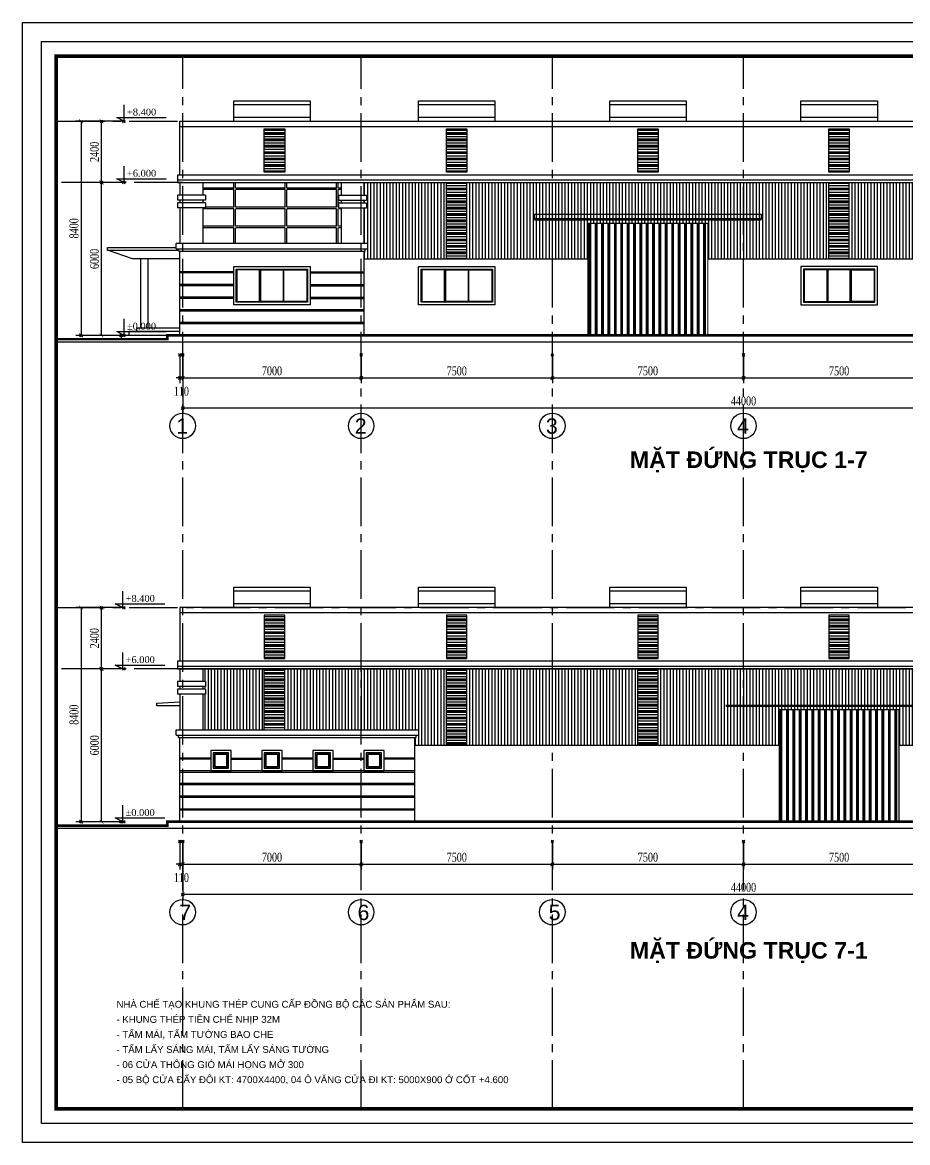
# Model space of a CAD drawing. Extents: x -32628 to 190565, y 82974 to 183560.
# Drawn here: x 35952 to 70679, y 139618 to 183560 of the extents above; entities that cross this region are included whole.
import ezdxf
from ezdxf.enums import TextEntityAlignment as Align

# ---------------------------------------------------------------- set-up
doc = ezdxf.new("R2010")
doc.units = 0
doc.header["$LTSCALE"] = 100
doc.header["$MEASUREMENT"] = 0
doc.header["$PDMODE"] = 35
doc.header["$PDSIZE"] = 50
doc.linetypes.add('CENTER2', pattern=[28.575, 19.05, -3.175, 3.175, -3.175])
doc.layers.get('0').update_dxf_attribs({"linetype": 'CONTINUOUS'})
for name, color, linetype in [('DWGshare.com_BH_DWGshare.com', 137, 'CONTINUOUS'), ('DWGshare.com_CUA_DWGshare.com', 13, 'CONTINUOUS'), ('DWGshare.com_DIM_DWGshare.com', 8, 'CONTINUOUS'), ('DWGshare.com_TEXT_DWGshare.com', 2, 'CONTINUOUS'), ('DWGshare.com_THAY_DWGshare.com', 9, 'CONTINUOUS'), ('DWGshare.com_WALLS_BLINE_DWGshare.com', 251, 'CENTER2'), ('DWGshare.com_WALLS_DWGshare.com', 31, 'CONTINUOUS')]:
    doc.layers.add(name, color=color, linetype=linetype)
doc.layers.add('DWGshare.com_DEFPOINTS_DWGshare.com', color=7, linetype='CONTINUOUS', plot=False)
doc.styles.add('1', font='vntimeh.shx', dxfattribs={"width": 0.75})
doc.styles.add('VHARIAL', font='')
doc.styles.add('VHAVANB', font='')
doc.styles.get('VHARIAL').set_extended_font_data('.VnArialH')
doc.styles.get('VHAVANB').set_extended_font_data('.VnArialH', bold=True)
doc.dimstyles.new('D2-100', dxfattribs={"dimtxt": 350, "dimasz": 150, "dimexe": 200, "dimexo": 0, "dimgap": 100, "dimtad": 1, "dimdec": 0, "dimzin": 0, "dimdsep": 46, "dimtxsty": '1', "dimblk1": 'ARCHTICK', "dimblk2": 'ARCHTICK', "dimsah": 1, "dimcen": 0.09, "dimclrd": 256, "dimclre": 256, "dimclrt": 2, "dimadec": 0, "dimazin": 0, "dimtfac": 1, "dimtdec": 0, "dimtmove": 2, "dimatfit": 3, "dimldrblk": 'ARCHTICK', "dimfxl": 1, "dimtolj": 1, "dimtzin": 0, "dimarcsym": 0})

# ---------------------------------------------------------------- blocks, each defined once
blk = doc.blocks.new('_ARCHTICK')
at = {"color": 0, "linetype": 'ByBlock', "const_width": 0.15}
blk.add_lwpolyline([(-0.5, -0.5), (0.5, 0.5)], dxfattribs=at)
blk = doc.blocks.new('*D18')
at = {"linetype": 'ByBlock', "transparency": 16777216}
for p, q in [((178624, 120080), (177547, 120080)), ((177747, 114080), (177747, 120080)), ((178624, 114080), (177547, 114080))]:
    blk.add_line(p, q, dxfattribs=at)
at = {"layer": 'DWGshare.com_DEFPOINTS_DWGshare.com', "color": 0, "linetype": 'ByBlock', "transparency": 16777216}
for p in [(177747, 120080), (178624, 120080), (178624, 114080)]:
    blk.add_point(p, dxfattribs=at)
at = {"linetype": 'ByBlock', "transparency": 16777216, "xscale": 150, "yscale": 150, "zscale": 150}
for p, rotation in [((177747, 120080), 90), ((177747, 114080), 270)]:
    blk.add_blockref('_ARCHTICK', p, dxfattribs=dict(at, rotation=rotation))
at = {"color": 2, "linetype": 'ByBlock', "transparency": 16777216, "insert": (177472, 117080), "char_height": 350, "attachment_point": 5, "rotation": 90, "style": '1'}
blk.add_mtext('\\A1;6000', dxfattribs=at)
blk = doc.blocks.new('*D19')
at = {"linetype": 'ByBlock', "transparency": 16777216}
for p, q in [((39933, 179682), (38856, 179682)), ((39056, 177282), (39056, 179682)), ((39933, 177282), (38856, 177282))]:
    blk.add_line(p, q, dxfattribs=at)
at = {"layer": 'DWGshare.com_DEFPOINTS_DWGshare.com', "color": 0, "linetype": 'ByBlock', "transparency": 16777216}
for p in [(39056, 179682), (39933, 179682), (39933, 177282)]:
    blk.add_point(p, dxfattribs=at)
at = {"linetype": 'ByBlock', "transparency": 16777216, "xscale": 150, "yscale": 150, "zscale": 150}
for p, rotation in [((39056, 179682), 90), ((39056, 177282), 270)]:
    blk.add_blockref('_ARCHTICK', p, dxfattribs=dict(at, rotation=rotation))
at = {"color": 2, "linetype": 'ByBlock', "transparency": 16777216, "insert": (38781, 178482), "char_height": 350, "attachment_point": 5, "rotation": 90, "style": '1'}
blk.add_mtext('\\A1;2400', dxfattribs=at)
blk = doc.blocks.new('*D20')
at = {"linetype": 'ByBlock', "transparency": 16777216}
for p, q in [((39933, 179682), (38051, 179682)), ((38251, 179682), (38251, 171282)), ((39819, 171282), (38051, 171282))]:
    blk.add_line(p, q, dxfattribs=at)
at = {"layer": 'DWGshare.com_DEFPOINTS_DWGshare.com', "color": 0, "linetype": 'ByBlock', "transparency": 16777216}
for p in [(39933, 179682), (38251, 171282), (39819, 171282)]:
    blk.add_point(p, dxfattribs=at)
at = {"linetype": 'ByBlock', "transparency": 16777216, "xscale": 150, "yscale": 150, "zscale": 150}
for p, rotation in [((38251, 179682), 90), ((38251, 171282), 270)]:
    blk.add_blockref('_ARCHTICK', p, dxfattribs=dict(at, rotation=rotation))
at = {"color": 2, "linetype": 'ByBlock', "transparency": 16777216, "insert": (37976, 175482), "char_height": 350, "attachment_point": 5, "rotation": 90, "style": '1'}
blk.add_mtext('\\A1;8400', dxfattribs=at)
blk = doc.blocks.new('*D21')
at = {"linetype": 'ByBlock', "transparency": 16777216}
for p, q in [((178624, 101001), (177547, 101001)), ((177747, 95001), (177747, 101001)), ((178624, 95001), (177547, 95001))]:
    blk.add_line(p, q, dxfattribs=at)
at = {"layer": 'DWGshare.com_DEFPOINTS_DWGshare.com', "color": 0, "linetype": 'ByBlock', "transparency": 16777216}
for p in [(177747, 101001), (178624, 101001), (178624, 95001)]:
    blk.add_point(p, dxfattribs=at)
at = {"linetype": 'ByBlock', "transparency": 16777216, "xscale": 150, "yscale": 150, "zscale": 150}
for p, rotation in [((177747, 101001), 90), ((177747, 95001), 270)]:
    blk.add_blockref('_ARCHTICK', p, dxfattribs=dict(at, rotation=rotation))
at = {"color": 2, "linetype": 'ByBlock', "transparency": 16777216, "insert": (177472, 98001), "char_height": 350, "attachment_point": 5, "rotation": 90, "style": '1'}
blk.add_mtext('\\A1;6000', dxfattribs=at)
blk = doc.blocks.new('*D23')
at = {"linetype": 'ByBlock', "transparency": 16777216}
for p, q in [((41293, 160604), (39411, 160604)), ((39611, 160604), (39611, 152204)), ((41179, 152204), (39411, 152204))]:
    blk.add_line(p, q, dxfattribs=at)
at = {"layer": 'DWGshare.com_DEFPOINTS_DWGshare.com', "color": 0, "linetype": 'ByBlock', "transparency": 16777216}
for p in [(41293, 160604), (39611, 152204), (41179, 152204)]:
    blk.add_point(p, dxfattribs=at)
at = {"linetype": 'ByBlock', "transparency": 16777216, "xscale": 150, "yscale": 150, "zscale": 150}
for p, rotation in [((39611, 160604), 90), ((39611, 152204), 270)]:
    blk.add_blockref('_ARCHTICK', p, dxfattribs=dict(at, rotation=rotation))
at = {"color": 2, "linetype": 'ByBlock', "transparency": 16777216, "insert": (39336, 156404), "char_height": 350, "attachment_point": 5, "rotation": 90, "style": '1'}
blk.add_mtext('\\A1;8400', dxfattribs=at)
blk = doc.blocks.new('*D22')
at = {"linetype": 'ByBlock', "transparency": 16777216}
for p, q in [((39934, 160604), (38856, 160604)), ((39056, 158204), (39056, 160604)), ((39934, 158204), (38856, 158204))]:
    blk.add_line(p, q, dxfattribs=at)
at = {"layer": 'DWGshare.com_DEFPOINTS_DWGshare.com', "color": 0, "linetype": 'ByBlock', "transparency": 16777216}
for p in [(39056, 160604), (39934, 160604), (39934, 158204)]:
    blk.add_point(p, dxfattribs=at)
at = {"linetype": 'ByBlock', "transparency": 16777216, "xscale": 150, "yscale": 150, "zscale": 150}
for p, rotation in [((39056, 160604), 90), ((39056, 158204), 270)]:
    blk.add_blockref('_ARCHTICK', p, dxfattribs=dict(at, rotation=rotation))
at = {"color": 2, "linetype": 'ByBlock', "transparency": 16777216, "insert": (38781, 159404), "char_height": 350, "attachment_point": 5, "rotation": 90, "style": '1'}
blk.add_mtext('\\A1;2400', dxfattribs=at)
blk = doc.blocks.new('*D24')
at = {"linetype": 'ByBlock', "transparency": 16777216}
for p, q in [((179574, 113315), (179574, 112212)), ((186574, 113315), (186574, 112212)), ((179574, 112412), (186574, 112412))]:
    blk.add_line(p, q, dxfattribs=at)
at = {"layer": 'DWGshare.com_DEFPOINTS_DWGshare.com', "color": 0, "linetype": 'ByBlock', "transparency": 16777216}
for p in [(179574, 113315), (186574, 113315), (186574, 112412)]:
    blk.add_point(p, dxfattribs=at)
at = {"linetype": 'ByBlock', "transparency": 16777216, "xscale": 150, "yscale": 150, "zscale": 150, "rotation": 180}
blk.add_blockref('_ARCHTICK', (179574, 112412), dxfattribs=at)
at = {"linetype": 'ByBlock', "transparency": 16777216, "xscale": 150, "yscale": 150, "zscale": 150}
blk.add_blockref('_ARCHTICK', (186574, 112412), dxfattribs=at)
at = {"color": 2, "linetype": 'ByBlock', "transparency": 16777216, "insert": (183074, 112687), "char_height": 350, "attachment_point": 5, "style": '1'}
blk.add_mtext('\\A1;7000', dxfattribs=at)
blk = doc.blocks.new('*D25')
at = {"linetype": 'ByBlock', "transparency": 16777216}
for p, q in [((49242, 170517), (49242, 169414)), ((56742, 170517), (56742, 169414)), ((49242, 169614), (56742, 169614))]:
    blk.add_line(p, q, dxfattribs=at)
at = {"layer": 'DWGshare.com_DEFPOINTS_DWGshare.com', "color": 0, "linetype": 'ByBlock', "transparency": 16777216}
for p in [(49242, 170517), (56742, 170517), (56742, 169614)]:
    blk.add_point(p, dxfattribs=at)
at = {"linetype": 'ByBlock', "transparency": 16777216, "xscale": 150, "yscale": 150, "zscale": 150, "rotation": 180}
blk.add_blockref('_ARCHTICK', (49242, 169614), dxfattribs=at)
at = {"linetype": 'ByBlock', "transparency": 16777216, "xscale": 150, "yscale": 150, "zscale": 150}
blk.add_blockref('_ARCHTICK', (56742, 169614), dxfattribs=at)
at = {"color": 2, "linetype": 'ByBlock', "transparency": 16777216, "insert": (52992, 169889), "char_height": 350, "attachment_point": 5, "style": '1'}
blk.add_mtext('\\A1;7500', dxfattribs=at)
blk = doc.blocks.new('*D26')
at = {"linetype": 'ByBlock', "transparency": 16777216}
for p, q in [((56742, 170517), (56742, 169414)), ((64242, 170517), (64242, 169414)), ((56742, 169614), (64242, 169614))]:
    blk.add_line(p, q, dxfattribs=at)
at = {"layer": 'DWGshare.com_DEFPOINTS_DWGshare.com', "color": 0, "linetype": 'ByBlock', "transparency": 16777216}
for p in [(56742, 170517), (64242, 170517), (64242, 169614)]:
    blk.add_point(p, dxfattribs=at)
at = {"linetype": 'ByBlock', "transparency": 16777216, "xscale": 150, "yscale": 150, "zscale": 150, "rotation": 180}
blk.add_blockref('_ARCHTICK', (56742, 169614), dxfattribs=at)
at = {"linetype": 'ByBlock', "transparency": 16777216, "xscale": 150, "yscale": 150, "zscale": 150}
blk.add_blockref('_ARCHTICK', (64242, 169614), dxfattribs=at)
at = {"color": 2, "linetype": 'ByBlock', "transparency": 16777216, "insert": (60492, 169889), "char_height": 350, "attachment_point": 5, "style": '1'}
blk.add_mtext('\\A1;7500', dxfattribs=at)
blk = doc.blocks.new('*D27')
at = {"linetype": 'ByBlock', "transparency": 16777216}
for p, q in [((64242, 170517), (64242, 169414)), ((71742, 170517), (71742, 169414)), ((64242, 169614), (71742, 169614))]:
    blk.add_line(p, q, dxfattribs=at)
at = {"layer": 'DWGshare.com_DEFPOINTS_DWGshare.com', "color": 0, "linetype": 'ByBlock', "transparency": 16777216}
for p in [(64242, 170517), (71742, 170517), (71742, 169614)]:
    blk.add_point(p, dxfattribs=at)
at = {"linetype": 'ByBlock', "transparency": 16777216, "xscale": 150, "yscale": 150, "zscale": 150, "rotation": 180}
blk.add_blockref('_ARCHTICK', (64242, 169614), dxfattribs=at)
at = {"linetype": 'ByBlock', "transparency": 16777216, "xscale": 150, "yscale": 150, "zscale": 150}
blk.add_blockref('_ARCHTICK', (71742, 169614), dxfattribs=at)
at = {"color": 2, "linetype": 'ByBlock', "transparency": 16777216, "insert": (67992, 169889), "char_height": 350, "attachment_point": 5, "style": '1'}
blk.add_mtext('\\A1;7500', dxfattribs=at)
blk = doc.blocks.new('*D30')
at = {"linetype": 'ByBlock', "transparency": 16777216}
for p, q in [((42242, 151438), (42242, 150335)), ((49242, 151438), (49242, 150335)), ((42242, 150535), (49242, 150535))]:
    blk.add_line(p, q, dxfattribs=at)
at = {"layer": 'DWGshare.com_DEFPOINTS_DWGshare.com', "color": 0, "linetype": 'ByBlock', "transparency": 16777216}
for p in [(42242, 151438), (49242, 151438), (49242, 150535)]:
    blk.add_point(p, dxfattribs=at)
at = {"linetype": 'ByBlock', "transparency": 16777216, "xscale": 150, "yscale": 150, "zscale": 150, "rotation": 180}
blk.add_blockref('_ARCHTICK', (42242, 150535), dxfattribs=at)
at = {"linetype": 'ByBlock', "transparency": 16777216, "xscale": 150, "yscale": 150, "zscale": 150}
blk.add_blockref('_ARCHTICK', (49242, 150535), dxfattribs=at)
at = {"color": 2, "linetype": 'ByBlock', "transparency": 16777216, "insert": (45742, 150810), "char_height": 350, "attachment_point": 5, "style": '1'}
blk.add_mtext('\\A1;7000', dxfattribs=at)
blk = doc.blocks.new('*D31')
at = {"linetype": 'ByBlock', "transparency": 16777216}
for p, q in [((49242, 151438), (49242, 150335)), ((56742, 151438), (56742, 150335)), ((49242, 150535), (56742, 150535))]:
    blk.add_line(p, q, dxfattribs=at)
at = {"layer": 'DWGshare.com_DEFPOINTS_DWGshare.com', "color": 0, "linetype": 'ByBlock', "transparency": 16777216}
for p in [(49242, 151438), (56742, 151438), (56742, 150535)]:
    blk.add_point(p, dxfattribs=at)
at = {"linetype": 'ByBlock', "transparency": 16777216, "xscale": 150, "yscale": 150, "zscale": 150, "rotation": 180}
blk.add_blockref('_ARCHTICK', (49242, 150535), dxfattribs=at)
at = {"linetype": 'ByBlock', "transparency": 16777216, "xscale": 150, "yscale": 150, "zscale": 150}
blk.add_blockref('_ARCHTICK', (56742, 150535), dxfattribs=at)
at = {"color": 2, "linetype": 'ByBlock', "transparency": 16777216, "insert": (52992, 150810), "char_height": 350, "attachment_point": 5, "style": '1'}
blk.add_mtext('\\A1;7500', dxfattribs=at)
blk = doc.blocks.new('*D32')
at = {"linetype": 'ByBlock', "transparency": 16777216}
for p, q in [((56742, 151438), (56742, 150335)), ((64242, 151438), (64242, 150335)), ((56742, 150535), (64242, 150535))]:
    blk.add_line(p, q, dxfattribs=at)
at = {"layer": 'DWGshare.com_DEFPOINTS_DWGshare.com', "color": 0, "linetype": 'ByBlock', "transparency": 16777216}
for p in [(56742, 151438), (64242, 151438), (64242, 150535)]:
    blk.add_point(p, dxfattribs=at)
at = {"linetype": 'ByBlock', "transparency": 16777216, "xscale": 150, "yscale": 150, "zscale": 150, "rotation": 180}
blk.add_blockref('_ARCHTICK', (56742, 150535), dxfattribs=at)
at = {"linetype": 'ByBlock', "transparency": 16777216, "xscale": 150, "yscale": 150, "zscale": 150}
blk.add_blockref('_ARCHTICK', (64242, 150535), dxfattribs=at)
at = {"color": 2, "linetype": 'ByBlock', "transparency": 16777216, "insert": (60492, 150810), "char_height": 350, "attachment_point": 5, "style": '1'}
blk.add_mtext('\\A1;7500', dxfattribs=at)
blk = doc.blocks.new('*D33')
at = {"linetype": 'ByBlock', "transparency": 16777216}
for p, q in [((64242, 151438), (64242, 150335)), ((71742, 151438), (71742, 150335)), ((64242, 150535), (71742, 150535))]:
    blk.add_line(p, q, dxfattribs=at)
at = {"layer": 'DWGshare.com_DEFPOINTS_DWGshare.com', "color": 0, "linetype": 'ByBlock', "transparency": 16777216}
for p in [(64242, 151438), (71742, 151438), (71742, 150535)]:
    blk.add_point(p, dxfattribs=at)
at = {"linetype": 'ByBlock', "transparency": 16777216, "xscale": 150, "yscale": 150, "zscale": 150, "rotation": 180}
blk.add_blockref('_ARCHTICK', (64242, 150535), dxfattribs=at)
at = {"linetype": 'ByBlock', "transparency": 16777216, "xscale": 150, "yscale": 150, "zscale": 150}
blk.add_blockref('_ARCHTICK', (71742, 150535), dxfattribs=at)
at = {"color": 2, "linetype": 'ByBlock', "transparency": 16777216, "insert": (67992, 150810), "char_height": 350, "attachment_point": 5, "style": '1'}
blk.add_mtext('\\A1;7500', dxfattribs=at)
blk = doc.blocks.new('*D153')
at = {"linetype": 'ByBlock', "transparency": 16777216}
for p, q in [((42242, 170517), (42242, 168234)), ((86242, 170517), (86242, 168234)), ((86242, 168434), (42242, 168434))]:
    blk.add_line(p, q, dxfattribs=at)
at = {"layer": 'DWGshare.com_DEFPOINTS_DWGshare.com', "color": 0, "linetype": 'ByBlock', "transparency": 16777216}
for p in [(42242, 170517), (86242, 170517), (42242, 168434)]:
    blk.add_point(p, dxfattribs=at)
at = {"linetype": 'ByBlock', "transparency": 16777216, "xscale": 150, "yscale": 150, "zscale": 150, "rotation": 180}
blk.add_blockref('_ARCHTICK', (42242, 168434), dxfattribs=at)
at = {"linetype": 'ByBlock', "transparency": 16777216, "xscale": 150, "yscale": 150, "zscale": 150}
blk.add_blockref('_ARCHTICK', (86242, 168434), dxfattribs=at)
at = {"color": 2, "linetype": 'ByBlock', "transparency": 16777216, "insert": (64242, 168709), "char_height": 350, "attachment_point": 5, "style": '1'}
blk.add_mtext('\\A1;44000', dxfattribs=at)
blk = doc.blocks.new('*D154')
at = {"linetype": 'ByBlock', "transparency": 16777216}
for p, q in [((42242, 151438), (42242, 149155)), ((86242, 151438), (86242, 149155)), ((86242, 149355), (42242, 149355))]:
    blk.add_line(p, q, dxfattribs=at)
at = {"layer": 'DWGshare.com_DEFPOINTS_DWGshare.com', "color": 0, "linetype": 'ByBlock', "transparency": 16777216}
for p in [(42242, 151438), (86242, 151438), (42242, 149355)]:
    blk.add_point(p, dxfattribs=at)
at = {"linetype": 'ByBlock', "transparency": 16777216, "xscale": 150, "yscale": 150, "zscale": 150, "rotation": 180}
blk.add_blockref('_ARCHTICK', (42242, 149355), dxfattribs=at)
at = {"linetype": 'ByBlock', "transparency": 16777216, "xscale": 150, "yscale": 150, "zscale": 150}
blk.add_blockref('_ARCHTICK', (86242, 149355), dxfattribs=at)
at = {"color": 2, "linetype": 'ByBlock', "transparency": 16777216, "insert": (64242, 149630), "char_height": 350, "attachment_point": 5, "style": '1'}
blk.add_mtext('\\A1;44000', dxfattribs=at)
blk = doc.blocks.new('*D156')
at = {"linetype": 'ByBlock', "transparency": 16777216}
for p, q in [((42132, 151438), (42132, 150335)), ((42242, 151438), (42242, 150335)), ((42132, 150535), (41982, 150535)), ((42242, 150535), (42132, 150535)), ((42242, 150535), (42132, 150535)), ((42242, 150535), (42392, 150535))]:
    blk.add_line(p, q, dxfattribs=at)
at = {"layer": 'DWGshare.com_DEFPOINTS_DWGshare.com', "color": 0, "linetype": 'ByBlock', "transparency": 16777216}
for p in [(42132, 151438), (42242, 151438), (42132, 150535)]:
    blk.add_point(p, dxfattribs=at)
at = {"linetype": 'ByBlock', "transparency": 16777216, "xscale": 150, "yscale": 150, "zscale": 150}
blk.add_blockref('_ARCHTICK', (42132, 150535), dxfattribs=at)
at = {"linetype": 'ByBlock', "transparency": 16777216, "xscale": 150, "yscale": 150, "zscale": 150, "rotation": 180}
blk.add_blockref('_ARCHTICK', (42242, 150535), dxfattribs=at)
at = {"color": 2, "linetype": 'ByBlock', "transparency": 16777216, "insert": (42187, 150010), "char_height": 350, "attachment_point": 5, "style": '1'}
blk.add_mtext('\\A1;110', dxfattribs=at)
blk = doc.blocks.new('*D155')
at = {"linetype": 'ByBlock', "transparency": 16777216}
for p, q in [((42132, 170517), (42132, 169414)), ((42242, 170517), (42242, 169414)), ((42132, 169614), (41982, 169614)), ((42242, 169614), (42132, 169614)), ((42242, 169614), (42132, 169614)), ((42242, 169614), (42392, 169614))]:
    blk.add_line(p, q, dxfattribs=at)
at = {"layer": 'DWGshare.com_DEFPOINTS_DWGshare.com', "color": 0, "linetype": 'ByBlock', "transparency": 16777216}
for p in [(42132, 170517), (42242, 170517), (42132, 169614)]:
    blk.add_point(p, dxfattribs=at)
at = {"linetype": 'ByBlock', "transparency": 16777216, "xscale": 150, "yscale": 150, "zscale": 150}
blk.add_blockref('_ARCHTICK', (42132, 169614), dxfattribs=at)
at = {"linetype": 'ByBlock', "transparency": 16777216, "xscale": 150, "yscale": 150, "zscale": 150, "rotation": 180}
blk.add_blockref('_ARCHTICK', (42242, 169614), dxfattribs=at)
at = {"color": 2, "linetype": 'ByBlock', "transparency": 16777216, "insert": (42187, 169089), "char_height": 350, "attachment_point": 5, "style": '1'}
blk.add_mtext('\\A1;110', dxfattribs=at)

msp = doc.modelspace()

# ---------------------------------------------------------------- hatches: boundary and pattern name
at = {"layer": 'DWGshare.com_BH_DWGshare.com'}
h = msp.add_hatch(dxfattribs=at)
h.set_pattern_fill('PLASTI,_O', color=256, scale=1000)
h.set_pattern_definition([(360, (20183.18, 38675.88), (6e-14, 250), []), (360, (20183.18, 38707.13), (6e-14, 250), []), (360, (20183.18, 38738.38), (6e-14, 250), []), (360, (20183.18, 38832.13), (6e-14, 250), [])])
h.paths.add_polyline_path([(45441.7, 177682.4), (46241.7, 177682.4), (46241.7, 179382.4), (45441.7, 179382.4)])
h = msp.add_hatch(dxfattribs=at)
h.set_pattern_fill('PLASTI,_O', color=256, scale=1000)
h.set_pattern_definition([(360, (27333.18, 38675.88), (6e-14, 250), []), (360, (27333.18, 38707.13), (6e-14, 250), []), (360, (27333.18, 38738.38), (6e-14, 250), []), (360, (27333.18, 38832.13), (6e-14, 250), [])])
h.paths.add_polyline_path([(52591.7, 177682.4), (53391.7, 177682.4), (53391.7, 179382.4), (52591.7, 179382.4)])
h = msp.add_hatch(dxfattribs=at)
h.set_pattern_fill('PLASTI,_O', color=256, scale=1000)
h.set_pattern_definition([(360, (34833.18, 38675.88), (6e-14, 250), []), (360, (34833.18, 38707.13), (6e-14, 250), []), (360, (34833.18, 38738.38), (6e-14, 250), []), (360, (34833.18, 38832.13), (6e-14, 250), [])])
h.paths.add_polyline_path([(60091.7, 177682.4), (60891.7, 177682.4), (60891.7, 179382.4), (60091.7, 179382.4)])
h = msp.add_hatch(dxfattribs=at)
h.set_pattern_fill('PLASTI,_O', color=256, scale=1000)
h.set_pattern_definition([(360, (42333.18, 38675.88), (6e-14, 250), []), (360, (42333.18, 38707.13), (6e-14, 250), []), (360, (42333.18, 38738.38), (6e-14, 250), []), (360, (42333.18, 38832.13), (6e-14, 250), [])])
h.paths.add_polyline_path([(67591.7, 177682.4), (68391.7, 177682.4), (68391.7, 179382.4), (67591.7, 179382.4)])
h = msp.add_hatch(dxfattribs=at)
h.set_pattern_fill('BRICK20,_O', color=256, scale=250)
h.set_pattern_definition([(180, (1951.7, 62.5), (-9e-14, -750), [1937.5, -76.7175]), (90, (1951.7, 62.5), (-2014.217, 1e-13), [687.5, -62.5]), (90, (2014.2, 62.5), (-2014.217, 1e-13), [687.5, -62.5]), (180, (1951.7, 0), (-9e-14, -750), [1937.5, -76.7175])])
h.paths.add_polyline_path([(43031.7, 177282.4), (43031.7, 176782.4), (43131.7, 176782.4), (43131.7, 176582.4), (43031.7, 176582.4), (43031.7, 176482.4), (43131.7, 176482.4), (43131.7, 176282.4), (43031.7, 176282.4), (43031.7, 174882.4), (48451.7, 174882.4), (48451.7, 176282.4), (48351.7, 176282.4), (48351.7, 176482.4), (48451.7, 176482.4), (48451.7, 176582.4), (48351.7, 176582.4), (48351.7, 176782.4), (48451.7, 176782.4), (48451.7, 177282.4)])
h = msp.add_hatch(dxfattribs=at)
h.set_pattern_fill('LINE', color=256, scale=1000, angle=90, style=0)
h.paths.add_polyline_path([(85351.7, 176782.4), (85451.7, 176782.4), (85451.7, 177282.4), (83041.7, 177282.4), (83041.7, 174882.4), (85451.7, 174882.4), (85451.7, 176282.4), (85351.7, 176282.4), (85351.7, 176482.4), (85451.7, 176482.4), (85451.7, 176582.4), (85351.7, 176582.4)])
h.paths.add_polyline_path([(82241.7, 177282.4), (68391.7, 177282.4), (68391.7, 174282.4), (73141.7, 174282.4), (73141.7, 175682.4), (77841.7, 175682.4), (77841.7, 174282.4), (80491.7, 174282.4), (80491.7, 174582.4), (80441.7, 174582.4), (80441.7, 174682.4), (80341.7, 174682.4), (80341.7, 174882.4), (82241.7, 174882.4)])
h.paths.add_polyline_path([(67591.7, 177282.4), (53391.7, 177282.4), (53391.7, 174282.4), (58141.7, 174282.4), (58141.7, 175682.4), (62841.7, 175682.4), (62841.7, 174282.4), (67591.7, 174282.4)])
h.paths.add_polyline_path([(52591.7, 177282.4), (49351.7, 177282.4), (49351.7, 176782.4), (49451.7, 176782.4), (49451.7, 176582.4), (49351.7, 176582.4), (49351.7, 176482.4), (49451.7, 176482.4), (49451.7, 176282.4), (49351.7, 176282.4), (49351.7, 174882.4), (49501.7, 174882.4), (49501.7, 174682.4), (49401.7, 174682.4), (49401.7, 174582.4), (49351.7, 174582.4), (49351.7, 174282.4), (52591.7, 174282.4)])
h = msp.add_hatch(dxfattribs=at)
h.set_pattern_fill('PLASTI,_O', color=256, scale=1000)
h.set_pattern_definition([(0, (0, 0), (6e-14, 250), []), (0, (7e-15, 31.25), (6e-14, 250), []), (0, (1e-14, 62.5), (6e-14, 250), []), (0, (3e-14, 156.25), (6e-14, 250), [])])
h.paths.add_polyline_path([(53391.7, 177282.4), (52591.7, 177282.4), (52591.7, 174282.4), (53391.7, 174282.4)])
h.paths.add_polyline_path([(68391.7, 177282.4), (67591.7, 177282.4), (67591.7, 174282.4), (68391.7, 174282.4)])
h.paths.add_polyline_path([(83041.7, 177282.4), (82241.7, 177282.4), (82241.7, 174882.4), (83041.7, 174882.4)])
h = msp.add_hatch(dxfattribs=at)
h.set_pattern_fill('PLAST,_O', color=256, scale=1000, angle=90)
h.set_pattern_definition([(90, (-7500, 19078.75), (-250, 2e-14), []), (90, (-7531.25, 19078.75), (-250, 2e-14), []), (90, (-7562.5, 19078.75), (-250, 2e-14), [])])
h.paths.add_polyline_path([(62841.7, 175682.4), (60491.7, 175682.4), (60491.7, 171282.4), (62841.7, 171282.4)])
h.paths.add_polyline_path([(60491.7, 175682.4), (58141.7, 175682.4), (58141.7, 171282.4), (60491.7, 171282.4)])
h = msp.add_hatch(dxfattribs=at)
h.set_pattern_fill('PLASTI,_O', color=256, scale=1000, angle=-180)
h.set_pattern_definition([(180, (71500.15, 19597.13), (0, 250), []), (180, (71500.15, 19628.38), (0, 250), []), (180, (71500.15, 19659.63), (0, 250), []), (180, (71500.15, 19753.38), (0, 250), [])])
h.paths.add_polyline_path([(46241.7, 160303.6), (45441.7, 160303.6), (45441.7, 158603.6), (46241.7, 158603.6)])
h = msp.add_hatch(dxfattribs=at)
h.set_pattern_fill('PLASTI,_O', color=256, scale=1000, angle=-180)
h.set_pattern_definition([(180, (78650.15, 19597.13), (0, 250), []), (180, (78650.15, 19628.38), (0, 250), []), (180, (78650.15, 19659.63), (0, 250), []), (180, (78650.15, 19753.38), (0, 250), [])])
h.paths.add_polyline_path([(53391.7, 160303.6), (52591.7, 160303.6), (52591.7, 158603.6), (53391.7, 158603.6)])
h = msp.add_hatch(dxfattribs=at)
h.set_pattern_fill('PLASTI,_O', color=256, scale=1000, angle=-180)
h.set_pattern_definition([(180, (86150.15, 19597.13), (0, 250), []), (180, (86150.15, 19628.38), (0, 250), []), (180, (86150.15, 19659.63), (0, 250), []), (180, (86150.15, 19753.38), (0, 250), [])])
h.paths.add_polyline_path([(60891.7, 160303.6), (60091.7, 160303.6), (60091.7, 158603.6), (60891.7, 158603.6)])
h = msp.add_hatch(dxfattribs=at)
h.set_pattern_fill('PLASTI,_O', color=256, scale=1000, angle=-180)
h.set_pattern_definition([(180, (93650.15, 19597.13), (0, 250), []), (180, (93650.15, 19628.38), (0, 250), []), (180, (93650.15, 19659.63), (0, 250), []), (180, (93650.15, 19753.38), (0, 250), [])])
h.paths.add_polyline_path([(68391.7, 160303.6), (67591.7, 160303.6), (67591.7, 158603.6), (68391.7, 158603.6)])
h = msp.add_hatch(dxfattribs=at)
h.set_pattern_fill('LINE', color=256, scale=1000, angle=90, style=0)
h.paths.add_polyline_path([(45441.7, 158203.6), (43031.7, 158203.6), (43031.7, 157703.6), (43131.7, 157703.6), (43131.7, 157503.6), (43031.7, 157503.6), (43031.7, 157403.6), (43131.7, 157403.6), (43131.7, 157203.6), (43031.7, 157203.6), (43031.7, 155803.6), (45441.7, 155803.6)])
h.paths.add_polyline_path([(52591.7, 158203.6), (46241.7, 158203.6), (46241.7, 155803.6), (51501.7, 155803.6), (51501.7, 155603.6), (51401.7, 155603.6), (51401.7, 155503.6), (51351.7, 155503.6), (51351.7, 155203.6), (52591.7, 155203.6)])
h.paths.add_polyline_path([(60091.7, 158203.6), (53391.7, 158203.6), (53391.7, 155203.6), (60091.7, 155203.6)])
h.paths.add_polyline_path([(75091.7, 158203.6), (60891.7, 158203.6), (60891.7, 155203.6), (65641.7, 155203.6), (65641.7, 156603.6), (70341.7, 156603.6), (70341.7, 155203.6), (75091.7, 155203.6)])
h.paths.add_polyline_path([(79131.7, 157203.6), (79031.7, 157203.6), (79031.7, 157403.6), (79131.7, 157403.6), (79131.7, 157503.6), (79031.7, 157503.6), (79031.7, 157703.6), (79131.7, 157703.6), (79131.7, 158203.6), (75891.7, 158203.6), (75891.7, 155203.6), (79131.7, 155203.6), (79131.7, 155503.6), (79081.7, 155503.6), (79081.7, 155603.6), (78981.7, 155603.6), (78981.7, 155803.6), (79131.7, 155803.6)])
h = msp.add_hatch(dxfattribs=at)
h.set_pattern_fill('PLASTI', color=256, scale=1000, style=0)
h.paths.add_polyline_path([(46241.7, 158203.6), (45441.7, 158203.6), (45441.7, 155803.6), (46241.7, 155803.6)])
h.paths.add_polyline_path([(53391.7, 158203.6), (52591.7, 158203.6), (52591.7, 155203.6), (53391.7, 155203.6)])
h.paths.add_polyline_path([(60891.7, 158203.6), (60091.7, 158203.6), (60091.7, 155203.6), (60891.7, 155203.6)])
h.paths.add_polyline_path([(75891.7, 158203.6), (75091.7, 158203.6), (75091.7, 155203.6), (75891.7, 155203.6)])
h = msp.add_hatch(dxfattribs=at)
h.set_pattern_fill('PLAST,_O', color=256, scale=1000, angle=90)
h.set_pattern_definition([(90, (0, 0), (-250, 2e-14), []), (90, (-31.25, 2e-15), (-250, 2e-14), []), (90, (-62.5, 4e-15), (-250, 2e-14), [])])
h.paths.add_polyline_path([(70341.7, 156603.6), (67991.7, 156603.6), (67991.7, 152203.6), (70341.7, 152203.6)])
h.paths.add_polyline_path([(67991.7, 156603.6), (65641.7, 156603.6), (65641.7, 152203.6), (67991.7, 152203.6)])

# ---------------------------------------------------------------- linework, layer by layer
for p, q in [((44241.7, 173782.4), (42131.7, 173782.4)), ((44241.7, 173732.4), (42131.7, 173732.4)), ((45283.3, 172582.4), (45283.3, 173882.4)), ((46187.5, 173850.9), (46187.5, 173875.9)), ((47241.7, 173782.4), (49351.7, 173782.4)), ((47241.7, 173732.4), (49351.7, 173732.4)), ((52533.3, 172582.4), (52533.3, 173882.4)), ((53437.5, 173850.9), (53437.5, 173875.9)), ((67545.8, 173850.9), (67545.8, 173875.9)), ((68450, 172582.4), (68450, 173882.4)), ((44241.7, 173282.4), (42131.7, 173282.4)), ((44241.7, 173232.4), (42131.7, 173232.4)), ((47241.7, 173282.4), (49351.7, 173282.4)), ((47241.7, 173232.4), (49351.7, 173232.4)), ((44241.7, 172782.4), (42131.7, 172782.4)), ((44241.7, 172732.4), (42131.7, 172732.4)), ((47241.7, 172782.4), (49351.7, 172782.4)), ((47241.7, 172732.4), (49351.7, 172732.4)), ((49351.7, 172282.4), (42131.7, 172282.4)), ((46187.5, 172600.9), (46187.5, 172575.9)), ((53437.5, 172600.9), (53437.5, 172575.9)), ((67545.8, 172600.9), (67545.8, 172575.9)), ((49351.7, 172232.4), (42131.7, 172232.4)), ((49351.7, 171782.4), (42131.7, 171782.4)), ((49351.7, 171732.4), (42131.7, 171732.4)), ((43341.7, 154703.6), (42131.7, 154703.6)), ((44141.7, 154703.6), (45341.7, 154703.6)), ((47341.7, 154703.6), (46141.7, 154703.6)), ((48141.7, 154703.6), (49341.7, 154703.6)), ((51351.7, 154703.6), (50141.7, 154703.6)), ((43341.7, 154653.6), (42131.7, 154653.6)), ((44141.7, 154653.6), (45341.7, 154653.6)), ((47341.7, 154653.6), (46141.7, 154653.6)), ((48141.7, 154653.6), (49341.7, 154653.6)), ((51351.7, 154653.6), (50141.7, 154653.6)), ((51351.7, 154203.6), (42131.7, 154203.6)), ((42131.7, 154153.6), (51351.7, 154153.6)), ((51351.7, 153703.6), (42131.7, 153703.6)), ((51351.7, 153653.6), (42131.7, 153653.6)), ((51351.7, 153203.6), (42131.7, 153203.6)), ((51351.7, 153153.6), (42131.7, 153153.6)), ((51351.7, 152703.6), (42131.7, 152703.6)), ((51351.7, 152653.6), (42131.7, 152653.6))]:
    msp.add_line(p, q, dxfattribs=at)
for points in [[(44366.7, 172607.4), (45258.3, 172607.4), (45258.3, 173857.4), (44366.7, 173857.4)], [(45308.3, 173857.4), (46187.5, 173857.4), (46187.5, 172607.4), (45308.3, 172607.4)], [(46212.5, 173857.4), (47116.7, 173857.4), (47116.7, 172607.4), (46212.5, 172607.4)], [(51616.7, 172607.4), (52508.3, 172607.4), (52508.3, 173857.4), (51616.7, 173857.4)], [(52558.3, 173857.4), (53437.5, 173857.4), (53437.5, 172607.4), (52558.3, 172607.4)], [(53462.5, 173857.4), (54366.7, 173857.4), (54366.7, 172607.4), (53462.5, 172607.4)], [(67520.8, 173857.4), (66616.7, 173857.4), (66616.7, 172607.4), (67520.8, 172607.4)], [(68425, 173857.4), (67545.8, 173857.4), (67545.8, 172607.4), (68425, 172607.4)], [(69366.7, 172607.4), (68475, 172607.4), (68475, 173857.4), (69366.7, 173857.4)]]:
    msp.add_lwpolyline(points, close=True, dxfattribs=at)
at = {"layer": 'DWGshare.com_CUA_DWGshare.com'}
for points in [[(43491.7, 154353.6), (43991.7, 154353.6), (43991.7, 154853.6), (43491.7, 154853.6)], [(43506.7, 154368.6), (43976.7, 154368.6), (43976.7, 154838.6), (43506.7, 154838.6)], [(45491.7, 154353.6), (45991.7, 154353.6), (45991.7, 154853.6), (45491.7, 154853.6)], [(45506.7, 154368.6), (45976.7, 154368.6), (45976.7, 154838.6), (45506.7, 154838.6)], [(47491.7, 154353.6), (47991.7, 154353.6), (47991.7, 154853.6), (47491.7, 154853.6)], [(47506.7, 154368.6), (47976.7, 154368.6), (47976.7, 154838.6), (47506.7, 154838.6)], [(49491.7, 154353.6), (49991.7, 154353.6), (49991.7, 154853.6), (49491.7, 154853.6)], [(49506.7, 154368.6), (49976.7, 154368.6), (49976.7, 154838.6), (49506.7, 154838.6)]]:
    msp.add_lwpolyline(points, close=True, dxfattribs=at)
at = {"layer": 'DWGshare.com_DEFPOINTS_DWGshare.com'}
msp.add_lwpolyline([(96004.4, 139618), (35951.8, 139618), (35951.8, 183560.5), (96004.4, 183560.5)], close=True, dxfattribs=at)
at = {"layer": 'DWGshare.com_DIM_DWGshare.com'}
for p, q in [((56041.4, 175832.1), (56041.4, 176032.1)), ((56041.4, 176032.1), (64942, 176032.1)), ((64942, 175832.1), (64942, 176032.1))]:
    msp.add_line(p, q, dxfattribs=at)
at = {"layer": 'DWGshare.com_TEXT_DWGshare.com'}
for points in [[(39932.8, 180327.2), (39932.8, 179682.4), (39650.5, 179830.2), (41586.8, 179830.2)], [(39932.8, 177927.2), (39932.8, 177282.4), (39650.5, 177430.2), (41586.8, 177430.2)], [(39932.8, 171927.2), (39932.8, 171282.4), (39650.5, 171430.2), (41586.8, 171430.2)], [(39879.3, 161248.5), (39879.3, 160603.6), (39597, 160751.4), (41533.3, 160751.4)], [(39879.3, 158848.5), (39879.3, 158203.6), (39597, 158351.4), (41533.3, 158351.4)], [(39879.3, 152848.5), (39879.3, 152203.6), (39597, 152351.4), (41533.3, 152351.4)]]:
    msp.add_lwpolyline(points, dxfattribs=at)
for centre in [(42241.7, 167733.9), (49241.7, 167733.9), (56741.7, 167733.9), (64241.7, 167733.9), (42241.7, 148655.2), (49241.7, 148655.2), (56741.7, 148655.2), (64241.7, 148655.2)]:
    msp.add_circle(centre, 500, dxfattribs=at)
at = {"layer": 'DWGshare.com_THAY_DWGshare.com'}
for p, q in [((47241.7, 180332.4), (44241.7, 180332.4)), ((54491.7, 180332.4), (51491.7, 180332.4)), ((61991.7, 180332.4), (58991.7, 180332.4)), ((69491.7, 180332.4), (66491.7, 180332.4)), ((47241.7, 179832.4), (44241.7, 179832.4)), ((54491.7, 179832.4), (51491.7, 179832.4)), ((61991.7, 179832.4), (58991.7, 179832.4)), ((69491.7, 179832.4), (66491.7, 179832.4)), ((42131.7, 179682.4), (86351.7, 179682.4)), ((42131.7, 177582.4), (42131.7, 179682.4)), ((42131.7, 179482.4), (86351.7, 179482.4)), ((42031.7, 177582.4), (86451.7, 177582.4)), ((42031.7, 177382.4), (86451.7, 177382.4)), ((42131.7, 177282.4), (86351.7, 177282.4)), ((43031.7, 177282.4), (43031.7, 176782.4)), ((48451.7, 177282.4), (48451.7, 176782.4)), ((52591.7, 174282.4), (52591.7, 177282.4)), ((53391.7, 174282.4), (53391.7, 177282.4)), ((67591.7, 174282.4), (67591.7, 177282.4)), ((68391.7, 174282.4), (68391.7, 177282.4)), ((43131.7, 176782.4), (42031.7, 176782.4)), ((42031.7, 176782.4), (42031.7, 176582.4)), ((43131.7, 176782.4), (43131.7, 176582.4)), ((48351.7, 176782.4), (48351.7, 176582.4)), ((48351.7, 176782.4), (49451.7, 176782.4)), ((49451.7, 176782.4), (49451.7, 176582.4)), ((43131.7, 176582.4), (42031.7, 176582.4)), ((43131.7, 176482.4), (42031.7, 176482.4)), ((42031.7, 176482.4), (42031.7, 176282.4)), ((43131.7, 176282.4), (42031.7, 176282.4)), ((43031.7, 176582.4), (43031.7, 176482.4)), ((43031.7, 176282.4), (43031.7, 174882.4)), ((43131.7, 176482.4), (43131.7, 176282.4)), ((48351.7, 176582.4), (49451.7, 176582.4)), ((48351.7, 176482.4), (48351.7, 176282.4)), ((48351.7, 176482.4), (49451.7, 176482.4)), ((48351.7, 176282.4), (49451.7, 176282.4)), ((48451.7, 176582.4), (48451.7, 176482.4)), ((48451.7, 176282.4), (48451.7, 174882.4)), ((49451.7, 176482.4), (49451.7, 176282.4)), ((60491.7, 175682.4), (60491.7, 171282.4)), ((39291.7, 174632.4), (42090, 174632.4)), ((49501.7, 174882.4), (41990, 174882.4)), ((41990, 174682.4), (41990, 174882.4)), ((41990, 174682.4), (49501.7, 174682.4)), ((42090, 174582.4), (42090, 174682.4)), ((42090, 174582.4), (49401.7, 174582.4)), ((42131.7, 171282.4), (42131.7, 174582.4)), ((49351.7, 174582.4), (49351.7, 171282.4)), ((49401.7, 174582.4), (49401.7, 174682.4)), ((49501.7, 174682.4), (49501.7, 174882.4)), ((40591.7, 171582.4), (40591.7, 174282.4)), ((40891.7, 171582.4), (40891.7, 174282.4)), ((49351.7, 174282.4), (58141.7, 174282.4)), ((62841.7, 174282.4), (73141.7, 174282.4)), ((40441.7, 171582.4), (42131.7, 171582.4)), ((47241.7, 161253.6), (44241.7, 161253.6)), ((54491.7, 161253.6), (51491.7, 161253.6)), ((61991.7, 161253.6), (58991.7, 161253.6)), ((69491.7, 161253.6), (66491.7, 161253.6)), ((86351.7, 160603.6), (42131.7, 160603.6)), ((42131.7, 160603.6), (42131.7, 158503.6)), ((86351.7, 160403.6), (42131.7, 160403.6)), ((47241.7, 160753.6), (44241.7, 160753.6)), ((54491.7, 160753.6), (51491.7, 160753.6)), ((61991.7, 160753.6), (58991.7, 160753.6)), ((69491.7, 160753.6), (66491.7, 160753.6)), ((86451.7, 158503.6), (42031.7, 158503.6)), ((42031.7, 158303.6), (86451.7, 158303.6)), ((86351.7, 158203.6), (42131.7, 158203.6)), ((42131.7, 158203.6), (86351.7, 158203.6)), ((43031.7, 158203.6), (43031.7, 157703.6)), ((45441.7, 155803.6), (45441.7, 158203.6)), ((46241.7, 155803.6), (46241.7, 158203.6)), ((52591.7, 155203.6), (52591.7, 158203.6)), ((53391.7, 155203.6), (53391.7, 158203.6)), ((60091.7, 155203.6), (60091.7, 158203.6)), ((60891.7, 155203.6), (60891.7, 158203.6)), ((42031.7, 157703.6), (42031.7, 157503.6)), ((43131.7, 157703.6), (42031.7, 157703.6)), ((43131.7, 157503.6), (42031.7, 157503.6)), ((42031.7, 157403.6), (42031.7, 157203.6)), ((43131.7, 157403.6), (42031.7, 157403.6)), ((43031.7, 157503.6), (43031.7, 157403.6)), ((43131.7, 157703.6), (43131.7, 157503.6)), ((43131.7, 157403.6), (43131.7, 157203.6)), ((43131.7, 157203.6), (42031.7, 157203.6)), ((43031.7, 157203.6), (43031.7, 155803.6)), ((67991.7, 156603.6), (67991.7, 152203.6)), ((41981.7, 155803.6), (51501.7, 155803.6)), ((41981.7, 155603.6), (41981.7, 155803.6)), ((41981.7, 155603.6), (51501.7, 155603.6)), ((42081.7, 155503.6), (42081.7, 155603.6)), ((51401.7, 155503.6), (51401.7, 155603.6)), ((51501.7, 155603.6), (51501.7, 155803.6)), ((42081.7, 155503.6), (51401.7, 155503.6)), ((42131.7, 152203.6), (42131.7, 155503.6)), ((51351.7, 152203.6), (51351.7, 155503.6)), ((51351.7, 155203.6), (65641.7, 155203.6)), ((70341.7, 155203.6), (79131.7, 155203.6))]:
    msp.add_line(p, q, dxfattribs=at)
at = {"layer": 'DWGshare.com_THAY_DWGshare.com', "linetype": 'Continuous'}
for p, q in [((42131.7, 171432.4), (40141.7, 171432.4)), ((40141.7, 171282.4), (40141.7, 171432.4)), ((40441.7, 171432.4), (40441.7, 171582.4)), ((41641.7, 171282.4), (39841.7, 171282.4)), ((39841.7, 171132.4), (39841.7, 171282.4))]:
    msp.add_line(p, q, dxfattribs=at)
at = {"layer": 'DWGshare.com_THAY_DWGshare.com'}
for points in [[(95255.8, 140366.7), (36700.4, 140366.7), (36700.4, 182811.8), (95255.8, 182811.8)], [(45441.7, 179382.4), (46241.7, 179382.4), (46241.7, 177682.4), (45441.7, 177682.4)], [(52591.7, 179382.4), (53391.7, 179382.4), (53391.7, 177682.4), (52591.7, 177682.4)], [(60091.7, 179382.4), (60891.7, 179382.4), (60891.7, 177682.4), (60091.7, 177682.4)], [(67591.7, 179382.4), (68391.7, 179382.4), (68391.7, 177682.4), (67591.7, 177682.4)], [(47241.7, 172482.4), (44241.7, 172482.4), (44241.7, 173982.4), (47241.7, 173982.4)], [(47141.7, 172582.4), (44341.7, 172582.4), (44341.7, 173882.4), (47141.7, 173882.4)], [(54491.7, 172482.4), (51491.7, 172482.4), (51491.7, 173982.4), (54491.7, 173982.4)], [(54391.7, 172582.4), (51591.7, 172582.4), (51591.7, 173882.4), (54391.7, 173882.4)], [(66491.7, 172482.4), (69491.7, 172482.4), (69491.7, 173982.4), (66491.7, 173982.4)], [(66591.7, 172582.4), (69391.7, 172582.4), (69391.7, 173882.4), (66591.7, 173882.4)], [(46241.7, 160303.6), (45441.7, 160303.6), (45441.7, 158603.6), (46241.7, 158603.6)], [(53391.7, 160303.6), (52591.7, 160303.6), (52591.7, 158603.6), (53391.7, 158603.6)], [(60891.7, 160303.6), (60091.7, 160303.6), (60091.7, 158603.6), (60891.7, 158603.6)], [(68391.7, 160303.6), (67591.7, 160303.6), (67591.7, 158603.6), (68391.7, 158603.6)], [(43341.7, 154203.6), (44141.7, 154203.6), (44141.7, 155003.6), (43341.7, 155003.6)], [(43441.7, 154303.6), (44041.7, 154303.6), (44041.7, 154903.6), (43441.7, 154903.6)], [(45341.7, 154203.6), (46141.7, 154203.6), (46141.7, 155003.6), (45341.7, 155003.6)], [(45441.7, 154303.6), (46041.7, 154303.6), (46041.7, 154903.6), (45441.7, 154903.6)], [(47341.7, 154203.6), (48141.7, 154203.6), (48141.7, 155003.6), (47341.7, 155003.6)], [(47441.7, 154303.6), (48041.7, 154303.6), (48041.7, 154903.6), (47441.7, 154903.6)], [(49341.7, 154203.6), (50141.7, 154203.6), (50141.7, 155003.6), (49341.7, 155003.6)], [(49441.7, 154303.6), (50041.7, 154303.6), (50041.7, 154903.6), (49441.7, 154903.6)]]:
    msp.add_lwpolyline(points, close=True, dxfattribs=at)
for points, const_width in [([(37277.3, 140943.6), (37277.3, 182234.9), (94678.9, 182234.9), (94678.9, 140943.6)], 143.5), ([(58141.7, 175682.4), (62841.7, 175682.4), (62841.7, 171282.4), (58141.7, 171282.4)], 50), ([(70341.7, 156603.6), (65641.7, 156603.6), (65641.7, 152203.6), (70341.7, 152203.6)], 50)]:
    msp.add_lwpolyline(points, close=True, dxfattribs=dict(at, const_width=const_width))
for points in [[(44241.7, 179682.4), (44241.7, 180482.4), (47241.7, 180482.4), (47241.7, 179682.4)], [(51491.7, 179682.4), (51491.7, 180482.4), (54491.7, 180482.4), (54491.7, 179682.4)], [(58991.7, 179682.4), (58991.7, 180482.4), (61991.7, 180482.4), (61991.7, 179682.4)], [(66491.7, 179682.4), (66491.7, 180482.4), (69491.7, 180482.4), (69491.7, 179682.4)], [(42031.7, 177582.4), (42031.7, 177282.4), (42131.7, 177282.4), (42131.7, 176782.4)], [(49351.7, 177282.4), (49351.7, 176782.4)], [(42131.7, 176582.4), (42131.7, 176482.4)], [(42131.7, 176282.4), (42131.7, 174882.4)], [(49351.7, 176582.4), (49351.7, 176482.4)], [(49351.7, 176282.4), (49351.7, 174882.4)], [(42131.7, 174282.4), (40266.7, 174282.4), (39291.7, 174632.4), (39291.7, 174732.4), (41990, 174732.4)], [(44241.7, 160603.6), (44241.7, 161403.6), (47241.7, 161403.6), (47241.7, 160603.6)], [(51491.7, 160603.6), (51491.7, 161403.6), (54491.7, 161403.6), (54491.7, 160603.6)], [(58991.7, 160603.6), (58991.7, 161403.6), (61991.7, 161403.6), (61991.7, 160603.6)], [(66491.7, 160603.6), (66491.7, 161403.6), (69491.7, 161403.6), (69491.7, 160603.6)], [(42031.7, 158503.6), (42031.7, 158203.6), (42131.7, 158203.6), (42131.7, 157703.6)], [(42131.7, 157503.6), (42131.7, 157403.6)], [(42131.7, 156753.3), (41231.2, 156753.3), (41231.2, 156853.3), (42131.7, 156903.3)], [(42131.7, 157203.6), (42131.7, 155803.6)]]:
    msp.add_lwpolyline(points, dxfattribs=at)
at = {"layer": 'DWGshare.com_THAY_DWGshare.com', "const_width": 100}
for points in [[(56041.4, 175832.1), (64942, 175832.1)], [(72442, 156753.3), (63541.4, 156753.3)]]:
    msp.add_lwpolyline(points, dxfattribs=at)
at = {"layer": 'DWGshare.com_WALLS_BLINE_DWGshare.com'}
for p, q in [((42241.7, 140943.6), (42241.7, 182234.9)), ((49241.7, 140943.6), (49241.7, 182234.9)), ((56741.7, 140943.6), (56741.7, 182234.9)), ((64241.7, 140943.6), (64241.7, 182234.9)), ((37277.3, 179682.4), (94678.9, 179682.4)), ((42241.7, 177282.4), (37277.3, 177282.4)), ((37277.3, 160603.6), (94678.9, 160603.6)), ((42241.7, 158203.6), (37277.3, 158203.6))]:
    msp.add_line(p, q, dxfattribs=at)
at = {"layer": 'DWGshare.com_WALLS_DWGshare.com'}
for p, q in [((37277.3, 171032.4), (94678.9, 171032.4)), ((37277.3, 151953.6), (94678.9, 151953.6))]:
    msp.add_line(p, q, dxfattribs=at)
at = {"layer": 'DWGshare.com_WALLS_DWGshare.com', "const_width": 100}
for points in [[(41691.7, 171132.4), (37277.3, 171132.4)], [(86841.7, 171132.4), (86841.7, 171282.4), (41641.7, 171282.4), (41641.7, 171132.4)], [(37277.3, 152053.6), (41691.7, 152053.6)], [(41641.7, 152053.6), (41641.7, 152203.6), (86841.7, 152203.6), (86841.7, 152053.6)]]:
    msp.add_lwpolyline(points, dxfattribs=at)

# ---------------------------------------------------------------- texts
at = {"layer": 'DWGshare.com_TEXT_DWGshare.com'}
for s, height, style, p in [('+8.400', 270.03, '1', (40053.2, 179908.7)), ('+6.000', 270.03, '1', (40053.2, 177508.7)), ('%%p0.000', 270.03, '1', (40053.2, 171508.7)), ('1', 600, 'VHARIAL', (41988.3, 167426.2)), ('2', 600, 'VHARIAL', (48988.3, 167426.2)), ('3', 600, 'VHARIAL', (56488.3, 167426.2)), ('4', 600, 'VHARIAL', (63988.3, 167426.2)), ('+8.400', 270.03, '1', (39999.7, 160829.9)), ('+6.000', 270.03, '1', (39999.7, 158429.9)), ('%%p0.000', 270.03, '1', (39999.7, 152429.9)), ('7', 600, 'VHARIAL', (42106.6, 148347.4)), ('6', 600, 'VHARIAL', (49098.8, 148347.4)), ('5', 600, 'VHARIAL', (56597.2, 148347.4)), ('4', 600, 'VHARIAL', (63988.3, 148347.4)), ('nhµ chÕ t¹o khung thÐp cung cÊp ®ång bé c¸c s¶n phÈm sau:', 270.033, 'VHARIAL', (39643.4, 144908.7)), ('- khung thÐp tiÒn chÕ nhÞp 32m', 270.033, 'VHARIAL', (39643.4, 144317.1)), ('- tÊm m¸i, tÊm t\xadêng bao che', 270.033, 'VHARIAL', (39643.4, 143725.4)), ('- tÊm lÊy s¸ng m¸i, tÊm lÊy s¸ng t\xadêng', 270.033, 'VHARIAL', (39643.4, 143133.8)), ('- 06 cöa th«ng giã m¸i häng më 300', 270.033, 'VHARIAL', (39643.4, 142542.2)), ('- 05 bé cöa ®Èy ®«i kt: 4700x4400, 04 « v¨ng cöa ®i kt: 5000x900 ë cèt +4.600', 270.033, 'VHARIAL', (39643.4, 141950.5))]:
    msp.add_text(s, height=height, dxfattribs=dict(at, style=style)).set_placement(p)
at = {"layer": 'DWGshare.com_TEXT_DWGshare.com', "style": 'VHAVANB'}
for s, p in [('mÆt ®øng trôc 1-7', (64447.6, 166415.7)), ('mÆt ®øng trôc 7-1', (64447.6, 147168.6))]:
    msp.add_text(s, height=650, dxfattribs=at).set_placement(p, align=Align.MIDDLE)

# ---------------------------------------------------------------- dimensions: what is measured, and where the dimension line sits
at = {"layer": 'DWGshare.com_DIM_DWGshare.com'}
for base, p1, p2, picture, middle in [((38251.5, 171282.4), (39932.8, 179682.4), (39819, 171282.4), '*D20', (37976.5, 175482.4)), ((39055.6, 179682.4), (39932.8, 177282.4), (39932.8, 179682.4), '*D19', (38780.6, 178482.4)), ((39056.5, 160603.6), (39933.7, 158203.6), (39933.7, 160603.6), '*D22', (38781.5, 159403.6))]:
    dim = msp.add_linear_dim(base=base, p1=p1, p2=p2, angle=90, dimstyle='D2-100', dxfattribs=at)
    dim.commit()
    dim.dimension.update_dxf_attribs({"geometry": picture, "text_midpoint": middle})
for base, p1, p2, picture, middle, set_off in [((39055.6, 177282.4), (39932.8, 171282.4), (39932.8, 177282.4), '*D18', (38780.6, 174282.4), (-138691.5, 57202.3)), ((38252.3, 152203.6), (39933.7, 160603.6), (39819.8, 152203.6), '*D23', (37977.3, 156403.6), (-1358.8, 0)), ((39056.5, 158203.6), (39933.7, 152203.6), (39933.7, 158203.6), '*D21', (38781.5, 155203.6), (-138690.7, 57202.3))]:
    dim = msp.add_linear_dim(base=base, p1=p1, p2=p2, angle=90, dimstyle='D2-100', dxfattribs=at)
    dim.commit()
    dim.dimension.update_dxf_attribs({"geometry": picture, "text_midpoint": middle, "insert": set_off})
for base, p1, p2, picture, middle in [((42131.7, 169614), (42241.7, 170516.8), (42131.7, 170516.8), '*D155', (42186.7, 169089)), ((42241.7, 168433.9), (86241.7, 170516.8), (42241.7, 170516.8), '*D153', (64241.7, 168708.9)), ((56741.7, 169614), (49241.7, 170516.8), (56741.7, 170516.8), '*D25', (52991.7, 169889)), ((64241.7, 169614), (56741.7, 170516.8), (64241.7, 170516.8), '*D26', (60491.7, 169889)), ((71741.7, 169614), (64241.7, 170516.8), (71741.7, 170516.8), '*D27', (67991.7, 169889)), ((42131.7, 150535.3), (42241.7, 151438.1), (42131.7, 151438.1), '*D156', (42186.7, 150010.3)), ((49241.7, 150535.3), (42241.7, 151438.1), (49241.7, 151438.1), '*D30', (45741.7, 150810.3)), ((42241.7, 149355.2), (86241.7, 151438.1), (42241.7, 151438.1), '*D154', (64241.7, 149630.2)), ((56741.7, 150535.3), (49241.7, 151438.1), (56741.7, 151438.1), '*D31', (52991.7, 150810.3)), ((64241.7, 150535.3), (56741.7, 151438.1), (64241.7, 151438.1), '*D32', (60491.7, 150810.3)), ((71741.7, 150535.3), (64241.7, 151438.1), (71741.7, 151438.1), '*D33', (67991.7, 150810.3))]:
    dim = msp.add_linear_dim(base=base, p1=p1, p2=p2, dimstyle='D2-100', dxfattribs=at)
    dim.commit()
    dim.dimension.update_dxf_attribs({"geometry": picture, "text_midpoint": middle})
dim = msp.add_linear_dim(base=(49241.7, 169614), p1=(42241.7, 170516.8), p2=(49241.7, 170516.8), dimstyle='D2-100', dxfattribs=at)
dim.commit()
dim.dimension.update_dxf_attribs({"geometry": '*D24', "text_midpoint": (45741.7, 169889), "insert": (-137331.8, 57202.3)})

doc.saveas('drawing.dxf')
